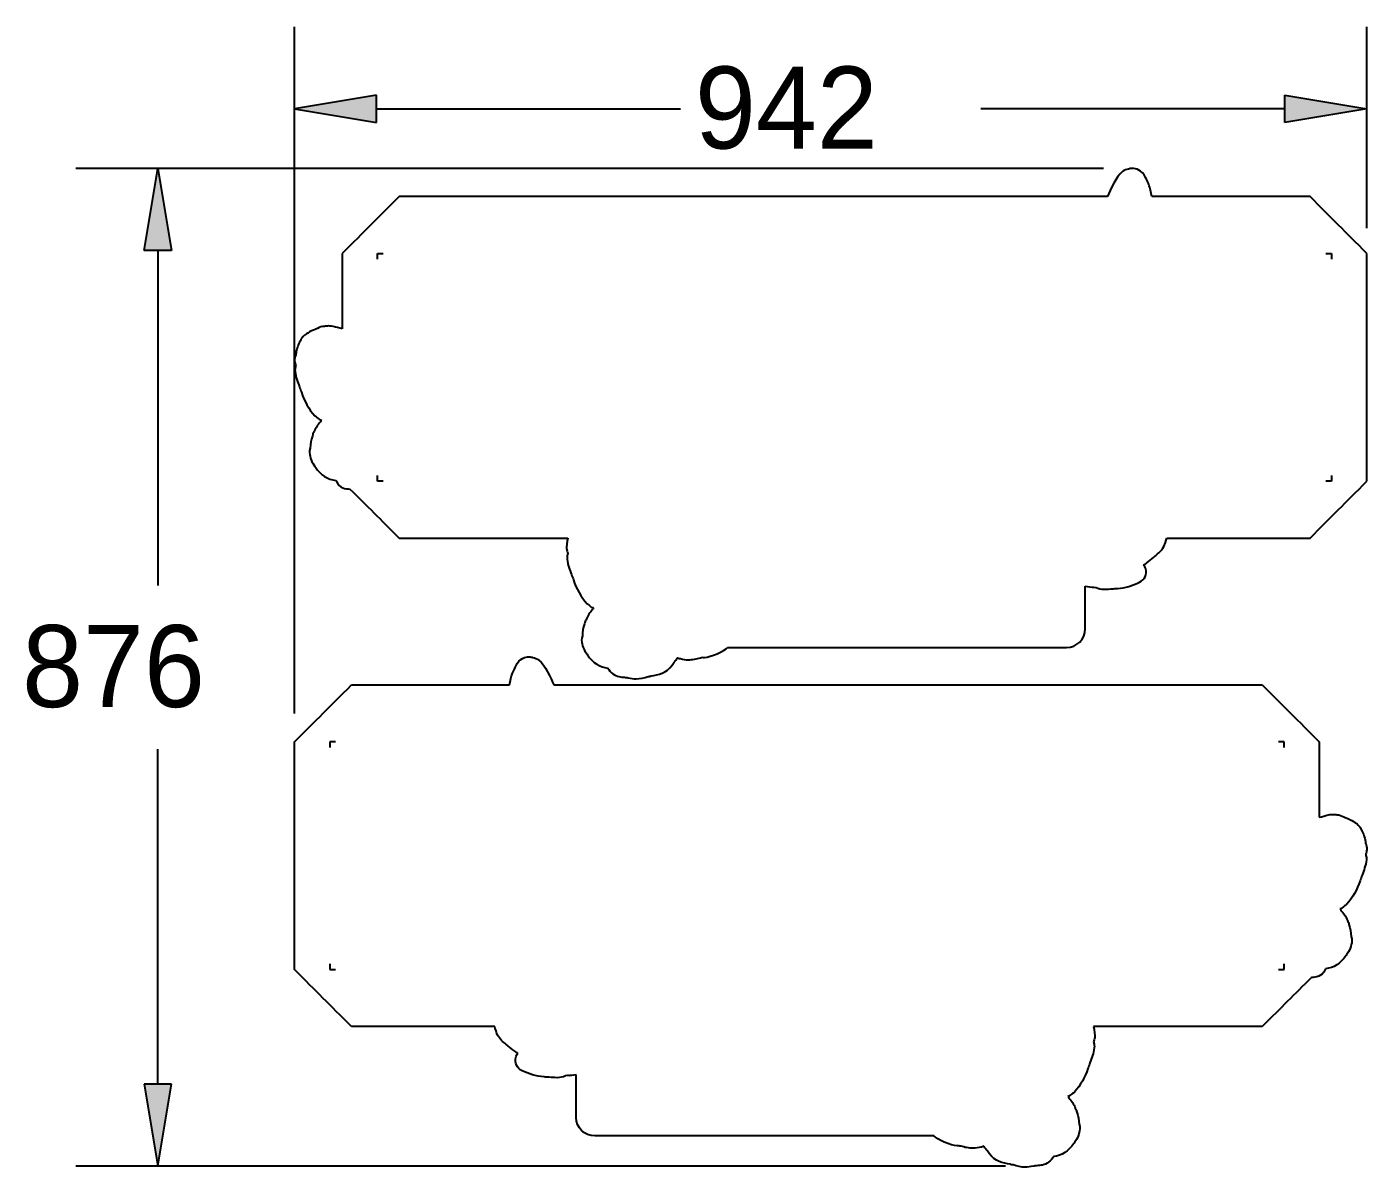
# Model space of a CAD drawing. Header units: inches. Extents: x -2212 to 1828, y -1374 to 4255.
# Drawn here: x -966 to 211, y 1191 to 2193 of the extents above; entities that cross this region are included whole.
import ezdxf

# ---------------------------------------------------------------- set-up
doc = ezdxf.new("R2010")
doc.units = ezdxf.units.IN
doc.header["$MEASUREMENT"] = 0
doc.layers.add('_U+5200_U+677F', color=7, linetype='Continuous')
doc.layers.add('_U+6807_U+5C3A', color=7, linetype='Continuous')

msp = doc.modelspace()

# ---------------------------------------------------------------- hatches: boundary and pattern name
at = {"layer": '_U+6807_U+5C3A', "lineweight": -3}
h = msp.add_hatch(color=7, dxfattribs=at)
h.dxf.hatch_style = 2
h.paths.add_polyline_path([(-658.8, 2132.5), (-730.8, 2120.5), (-658.8, 2108.5)])
h = msp.add_hatch(color=7, dxfattribs=at)
h.dxf.hatch_style = 2
h.paths.add_polyline_path([(139.1, 2132.5), (211.1, 2120.5), (139.1, 2108.5)])
h = msp.add_hatch(color=7, dxfattribs=at)
h.dxf.hatch_style = 2
h.paths.add_polyline_path([(-862.9, 1996.1), (-850.9, 2068.1), (-838.9, 1996.1)])
h = msp.add_hatch(color=7, dxfattribs=at)
h.dxf.hatch_style = 2
h.paths.add_polyline_path([(-862.9, 1263.8), (-850.9, 1191.8), (-838.9, 1263.8)])

# ---------------------------------------------------------------- linework, layer by layer
at = {"layer": '_U+5200_U+677F', "color": 7, "lineweight": -3}
for p, q in [((2.5, 2067.8), (1.7, 2067.6)), ((4.8, 2068.1), (4.8, 2068.1)), ((-16.7, 2043.4), (-638.9, 2043.4)), ((161.1, 2043.4), (22.2, 2043.4)), ((-688.9, 1993.4), (-688.9, 1927.2)), ((211.1, 1793.4), (211.1, 1993.4)), ((211.1, 1990.5), (211.1, 1990.5)), ((-719.2, 1923.4), (-720.3, 1922.7)), ((-725.1, 1918), (-725.1, 1917.9)), ((-714.7, 1809.1), (-712.9, 1806.3)), ((-712.9, 1806.3), (-712.6, 1805.8)), ((-638.9, 1743.4), (-490.6, 1743.4)), ((35.2, 1743.4), (161.1, 1743.4)), ((-28.7, 1700.3), (-26.8, 1700.1)), ((-522.2, 1638.8), (-521.4, 1638.5)), ((-475.7, 1644.2), (-473.9, 1641.4)), ((-473.9, 1641.4), (-473.6, 1640.9)), ((-680.8, 1614.4), (-542, 1614.4)), ((-503.1, 1614.4), (119.2, 1614.4)), ((-730.8, 1564.4), (-730.8, 1564.4)), ((-730.8, 1364.4), (-730.8, 1564.4)), ((169.2, 1564.4), (169.2, 1498.2)), ((199.4, 1494.4), (200.6, 1493.7)), ((205.3, 1488.9), (205.4, 1488.8)), ((194.9, 1380.1), (193.2, 1377.2)), ((193.2, 1377.2), (192.9, 1376.8)), ((-555, 1314.4), (-680.8, 1314.4)), ((119.2, 1314.4), (-29.1, 1314.4)), ((-491, 1271.3), (-492.9, 1271)), ((-44, 1215.2), (-45.8, 1212.4)), ((-45.8, 1212.4), (-46.1, 1211.9)), ((-81.4, 1191.8), (-81.4, 1191.8))]:
    msp.add_line(p, q, dxfattribs=at)
at = {"layer": '_U+5200_U+677F', "color": 1, "lineweight": -3}
for p, q in [((-658, 1993.4), (-653, 1993.4)), ((-658, 1988.4), (-658, 1993.4)), ((175.1, 1993.4), (180.1, 1993.4)), ((180.1, 1993.4), (180.1, 1988.4)), ((-658, 1793.4), (-658, 1798.4)), ((-653, 1793.4), (-658, 1793.4)), ((180.1, 1793.4), (175.1, 1793.4)), ((180.1, 1798.4), (180.1, 1793.4)), ((-699.9, 1564.4), (-699.9, 1559.4)), ((-694.9, 1564.4), (-699.9, 1564.4)), ((138.3, 1564.4), (133.3, 1564.4)), ((138.3, 1559.4), (138.3, 1564.4)), ((-699.9, 1369.4), (-699.9, 1364.4)), ((138.3, 1364.4), (138.3, 1369.4)), ((-699.9, 1364.4), (-694.9, 1364.4)), ((133.3, 1364.4), (138.3, 1364.4))]:
    msp.add_line(p, q, dxfattribs=at)
at = {"layer": '_U+5200_U+677F', "color": 7, "lineweight": -3}
for points in [[(-3.5, 2065.3), (-9.1, 2060.9), (-14.3, 2049.6), (-16.7, 2043.4)], [(1.7, 2067.6), (-0.2, 2067.3), (-1.9, 2066.6), (-3.5, 2065.3)], [(3.2, 2068), (3, 2067.9), (2.7, 2067.9), (2.5, 2067.8)], [(19.1, 2054.8), (18.3, 2056.5), (17.6, 2058.3), (16.7, 2060)], [(19.9, 2052.9), (19.7, 2053.5), (19.4, 2054.2), (19.1, 2054.8)], [(22.2, 2043.4), (21.6, 2046.8), (20.6, 2051.9), (19.9, 2052.9)], [(-638.9, 2043.4), (-658.5, 2023.9), (-669.4, 2012.9), (-688.9, 1993.4)], [(211.1, 1993.4), (191.5, 2012.9), (180.6, 2023.9), (161.1, 2043.4)], [(-720.3, 1922.7), (-722.7, 1921.4), (-724.1, 1919.4), (-725.1, 1918)], [(-712.6, 1926.7), (-714.7, 1925.9), (-717, 1925), (-719.2, 1923.4)], [(-710.6, 1927.5), (-711.2, 1927.2), (-711.9, 1927), (-712.6, 1926.7)], [(-688.9, 1927.2), (-691.2, 1927.8), (-695.2, 1928.8), (-695.6, 1928.9)], [(-726.4, 1915.4), (-727.8, 1912.3), (-729.5, 1908.8), (-729.5, 1904.4)], [(-725.6, 1917.1), (-725.8, 1916.5), (-726.1, 1916), (-726.4, 1915.4)], [(-725.1, 1917.9), (-725.3, 1917.6), (-725.4, 1917.4), (-725.6, 1917.1)], [(-729.7, 1904), (-730.2, 1902.9), (-731.1, 1901.1), (-730.7, 1898.7)], [(-730.7, 1898.7), (-730.7, 1898.7), (-730.7, 1898.6), (-730.7, 1898.6)], [(-730.7, 1898.6), (-730.5, 1897.4), (-730.2, 1896.1), (-729.7, 1894.8)], [(-729.5, 1904.4), (-729.6, 1904.3), (-729.7, 1904.1), (-729.7, 1904)], [(-729.8, 1893.8), (-730.3, 1892.5), (-730.5, 1891.1), (-730.3, 1889.7)], [(-730.3, 1889.7), (-729.8, 1884.8), (-728.1, 1880.5), (-726.5, 1876.3)], [(-729.7, 1894.8), (-729.8, 1894.5), (-729.8, 1894.1), (-729.8, 1893.8)], [(-726.5, 1876.3), (-725.9, 1874.6), (-725.3, 1873.1), (-724.8, 1871.5)], [(-724.8, 1871.5), (-722.2, 1863.6), (-718.2, 1856.6), (-712.9, 1850.7)], [(-712.9, 1850.7), (-712.2, 1850), (-711.5, 1849.6), (-711.1, 1849.3)], [(-711.1, 1849.3), (-709.8, 1848.1), (-708.4, 1847.3), (-707.1, 1846.7)], [(-713.6, 1836.6), (-714.4, 1835.6), (-714.9, 1834.3), (-715, 1833)], [(-708, 1845.5), (-710.3, 1843), (-712.4, 1840.2), (-713.6, 1836.6)], [(-707.1, 1846.7), (-707.4, 1846.4), (-707.7, 1846), (-708, 1845.5)], [(-715, 1833), (-716.3, 1829.6), (-716.9, 1826.1), (-717, 1822.5)], [(-717, 1822.5), (-718, 1819.6), (-717.7, 1817.1), (-717.1, 1815.3)], [(-717.1, 1815.3), (-716.6, 1813), (-715.9, 1810.9), (-714.7, 1809.1)], [(-712.6, 1805.8), (-712.6, 1805.7), (-712.5, 1805.7), (-712.5, 1805.6)], [(-712.5, 1805.6), (-707.7, 1798.7), (-701.7, 1794.8), (-694.5, 1794.1)], [(-694.5, 1794.1), (-694.4, 1793.8), (-694.1, 1793.4), (-693.9, 1793.1)], [(-693.9, 1793.1), (-691.6, 1787.2), (-685.7, 1786.6), (-682.1, 1786.5)], [(161.1, 1743.4), (180.6, 1762.9), (191.5, 1773.9), (211.1, 1793.4)], [(-682.1, 1786.5), (-666.6, 1771.1), (-656, 1760.5), (-638.9, 1743.4)], [(-490.6, 1743.4), (-491.5, 1740.3), (-492, 1735.2), (-491.8, 1733.8)], [(33.4, 1737.4), (33.5, 1737.6), (34.6, 1741.1), (35.2, 1743.4)], [(-491.8, 1733.8), (-491.8, 1733.8), (-491.8, 1733.8), (-491.7, 1733.7)], [(-491.7, 1733.7), (-491.6, 1732.5), (-491.2, 1731.2), (-490.7, 1729.9)], [(26.3, 1728.7), (28.8, 1730.8), (31.8, 1733.3), (33.4, 1737.4)], [(-490.9, 1728.9), (-491.4, 1727.6), (-491.5, 1726.2), (-491.4, 1724.8)], [(-491.4, 1724.8), (-490.8, 1719.9), (-489.2, 1715.6), (-487.6, 1711.4)], [(-490.7, 1729.9), (-490.8, 1729.6), (-490.9, 1729.2), (-490.9, 1728.9)], [(14.8, 1719.8), (15.9, 1720.3), (16.9, 1720.9), (17.7, 1721.7)], [(14.8, 1719.8), (14.8, 1719.8), (14.8, 1719.8), (14.8, 1719.8)], [(16.8, 1716.4), (16.4, 1717.9), (15.6, 1719), (14.8, 1719.8)], [(17.7, 1721.7), (19.9, 1723.1), (21.8, 1724.8), (23.7, 1726.5)], [(23.7, 1726.5), (24.2, 1726.9), (24.6, 1727.3), (25.1, 1727.7)], [(25.1, 1727.7), (25.5, 1728.1), (25.9, 1728.4), (26.3, 1728.7)], [(-487.6, 1711.4), (-486.9, 1709.8), (-486.3, 1708.2), (-485.8, 1706.6)], [(11.2, 1704.6), (15.7, 1706.6), (18.1, 1711.7), (16.8, 1716.4)], [(-485.8, 1706.6), (-483.2, 1698.8), (-479.2, 1691.8), (-473.9, 1685.8)], [(-36.3, 1663.7), (-36.3, 1663.7), (-36.3, 1701.1), (-36.3, 1701.1)], [(-19.4, 1698.5), (-17.1, 1698.6), (-14.8, 1698.7), (-12.5, 1698.9)], [(-12.5, 1698.9), (-11.1, 1699), (-9.6, 1699.1), (-8.1, 1699.1)], [(-8.1, 1699.1), (-0.9, 1699.5), (5.4, 1702), (11.2, 1704.6)], [(-473.9, 1685.8), (-473.3, 1685.1), (-472.6, 1684.7), (-472.1, 1684.4)], [(-472.1, 1684.4), (-470.8, 1683.2), (-469.5, 1682.4), (-468.1, 1681.8)], [(-474.6, 1671.7), (-475.4, 1670.7), (-475.9, 1669.5), (-476, 1668.2)], [(-469, 1680.6), (-471.3, 1678.1), (-473.5, 1675.3), (-474.6, 1671.7)], [(-468.1, 1681.8), (-468.5, 1681.5), (-468.8, 1681.1), (-469, 1680.6)], [(-476, 1668.2), (-477.3, 1664.7), (-478, 1661.2), (-478, 1657.6)], [(-52.7, 1647.3), (-43.7, 1647.3), (-36.3, 1654.6), (-36.3, 1663.7)], [(-478, 1657.6), (-479.1, 1654.7), (-478.7, 1652.2), (-478.1, 1650.5)], [(-478.1, 1650.5), (-477.7, 1648.1), (-476.9, 1646.1), (-475.7, 1644.2)], [(-536.5, 1631), (-533.1, 1638), (-527.8, 1639.1), (-524.9, 1639.1)], [(-524.9, 1639.1), (-524.3, 1639.1), (-523.6, 1639), (-522.9, 1638.9)], [(-522.9, 1638.9), (-522.7, 1638.9), (-522.4, 1638.8), (-522.2, 1638.8)], [(-521.4, 1638.5), (-519.6, 1638.3), (-517.9, 1637.5), (-516.2, 1636.2)], [(-473.6, 1640.9), (-473.6, 1640.9), (-473.5, 1640.8), (-473.5, 1640.8)], [(-473.5, 1640.8), (-468.7, 1633.8), (-462.7, 1630), (-455.6, 1629.2)], [(-396, 1636.2), (-395.6, 1636.6), (-395.1, 1637.2), (-394.7, 1638)], [(-394.7, 1638), (-394.6, 1638.1), (-394.6, 1638.2), (-394.5, 1638.3)], [(-394.5, 1638.3), (-393.4, 1637.7), (-392.3, 1637.6), (-391.7, 1637.6)], [(-379.4, 1637.1), (-377.6, 1637.4), (-375.9, 1637.8), (-374.3, 1638.2)], [(-374.3, 1638.2), (-373.7, 1638.4), (-373, 1638.5), (-372.4, 1638.7)], [(-350.5, 1647.3), (-350.5, 1647.3), (-52.7, 1647.3), (-52.7, 1647.3)], [(-539.7, 1623.8), (-539.4, 1624.5), (-539.1, 1625.1), (-538.8, 1625.8)], [(-538.8, 1625.8), (-538.1, 1627.5), (-537.3, 1629.2), (-536.5, 1631)], [(-516.2, 1636.2), (-510.7, 1631.9), (-505.5, 1620.5), (-503.1, 1614.4)], [(-455.6, 1629.2), (-454.7, 1627.7), (-453.5, 1625.6), (-451.2, 1624.1)], [(-417.6, 1622.5), (-411.2, 1623.2), (-404.2, 1625), (-399.1, 1631.7)], [(-399.1, 1631.7), (-398.3, 1632.9), (-397.4, 1634.1), (-396.6, 1635.2)], [(-396.6, 1635.2), (-396.4, 1635.6), (-396.2, 1635.9), (-396, 1636.2)], [(-730.8, 1564.4), (-711.3, 1583.9), (-700.3, 1594.9), (-680.8, 1614.4)], [(-542, 1614.4), (-541.4, 1617.7), (-540.3, 1622.8), (-539.7, 1623.8)], [(-451.2, 1624.1), (-447.7, 1621.6), (-444, 1621.3), (-441, 1621.1)], [(-441, 1621.1), (-439.9, 1621), (-438.8, 1620.9), (-437.8, 1620.7)], [(-420.2, 1621.8), (-419.1, 1621.8), (-418.3, 1622.1), (-417.6, 1622.5)], [(119.2, 1614.4), (138.7, 1594.9), (149.7, 1583.9), (169.2, 1564.4)], [(169.2, 1498.2), (171.5, 1498.8), (175.5, 1499.7), (175.9, 1499.9)], [(184.9, 1500.3), (185, 1500.3), (185, 1500.3), (185, 1500.3)], [(185, 1500.3), (187, 1500.3), (188.9, 1499.7), (190.8, 1498.5)], [(190.8, 1498.5), (191.5, 1498.2), (192.2, 1497.9), (192.9, 1497.7)], [(192.9, 1497.7), (194.9, 1496.9), (197.2, 1495.9), (199.4, 1494.4)], [(200.6, 1493.7), (203, 1492.4), (204.3, 1490.4), (205.3, 1488.9)], [(205.4, 1488.8), (205.6, 1488.6), (205.7, 1488.3), (205.8, 1488.1)], [(205.8, 1488.1), (206.1, 1487.5), (206.3, 1486.9), (206.6, 1486.4)], [(206.6, 1486.4), (208.1, 1483.3), (209.8, 1479.7), (209.8, 1475.4)], [(209.8, 1475.4), (209.9, 1475.2), (209.9, 1475.1), (210, 1475)], [(210, 1475), (210.5, 1473.9), (211.3, 1472), (211, 1469.7)], [(210.6, 1460.7), (210, 1455.8), (208.4, 1451.5), (206.8, 1447.3)], [(211, 1469.6), (210.8, 1468.3), (210.4, 1467.1), (210, 1465.8)], [(210, 1465.8), (210, 1465.4), (210.1, 1465.1), (210.1, 1464.7)], [(210.1, 1464.7), (210.6, 1463.4), (210.8, 1462.1), (210.6, 1460.7)], [(211, 1469.7), (211, 1469.6), (211, 1469.6), (211, 1469.6)], [(205.1, 1442.4), (202.5, 1434.6), (198.5, 1427.6), (193.1, 1421.7)], [(206.8, 1447.3), (206.2, 1445.6), (205.6, 1444), (205.1, 1442.4)], [(191.3, 1420.3), (190.1, 1419.1), (188.7, 1418.3), (187.4, 1417.7)], [(187.4, 1417.7), (187.7, 1417.3), (188, 1416.9), (188.3, 1416.5)], [(188.3, 1416.5), (190.5, 1413.9), (192.7, 1411.1), (193.9, 1407.5)], [(193.1, 1421.7), (192.5, 1421), (191.8, 1420.5), (191.3, 1420.3)], [(193.9, 1407.5), (194.7, 1406.5), (195.1, 1405.3), (195.2, 1404)], [(195.2, 1404), (196.5, 1400.6), (197.2, 1397), (197.2, 1393.5)], [(197.2, 1393.5), (198.3, 1390.5), (198, 1388.1), (197.3, 1386.3)], [(197.3, 1386.3), (196.9, 1383.9), (196.1, 1381.9), (194.9, 1380.1)], [(192.7, 1376.6), (187.9, 1369.7), (181.9, 1365.8), (174.8, 1365.1)], [(192.9, 1376.8), (192.8, 1376.7), (192.8, 1376.6), (192.7, 1376.6)], [(-680.8, 1314.4), (-700.3, 1333.9), (-711.3, 1344.9), (-730.8, 1364.4)], [(162.3, 1357.5), (146.8, 1342), (136.3, 1331.5), (119.2, 1314.4)], [(174.2, 1364), (171.9, 1358.1), (165.9, 1357.6), (162.3, 1357.5)], [(174.8, 1365.1), (174.6, 1364.7), (174.4, 1364.4), (174.2, 1364)], [(-553.1, 1308.3), (-553.2, 1308.6), (-554.3, 1312.1), (-555, 1314.4)], [(-546.1, 1299.7), (-548.5, 1301.7), (-551.6, 1304.2), (-553.1, 1308.3)], [(-29.1, 1314.4), (-28.2, 1311.2), (-27.8, 1306.2), (-28, 1304.8)], [(-544.9, 1298.7), (-545.3, 1299), (-545.7, 1299.4), (-546.1, 1299.7)], [(-543.4, 1297.4), (-543.9, 1297.8), (-544.4, 1298.3), (-544.9, 1298.7)], [(-537.4, 1292.6), (-539.7, 1294.1), (-541.6, 1295.8), (-543.4, 1297.4)], [(-28.4, 1295.8), (-28.9, 1290.9), (-30.6, 1286.6), (-32.2, 1282.4)], [(-28, 1304.7), (-28.2, 1303.4), (-28.5, 1302.2), (-29, 1300.9)], [(-29, 1300.9), (-28.9, 1300.6), (-28.9, 1300.2), (-28.9, 1299.9)], [(-28.9, 1299.9), (-28.4, 1298.6), (-28.2, 1297.2), (-28.4, 1295.8)], [(-28, 1304.8), (-28, 1304.8), (-28, 1304.7), (-28, 1304.7)], [(-530.9, 1275.5), (-535.4, 1277.6), (-537.8, 1282.6), (-536.5, 1287.3)], [(-534.6, 1290.8), (-535.7, 1291.3), (-536.6, 1291.9), (-537.4, 1292.6)], [(-536.5, 1287.3), (-536.1, 1288.8), (-535.4, 1290), (-534.5, 1290.8)], [(-534.5, 1290.8), (-534.5, 1290.8), (-534.5, 1290.8), (-534.6, 1290.8)], [(-511.6, 1270.1), (-518.8, 1270.5), (-525.1, 1272.9), (-530.9, 1275.5)], [(-483.4, 1272), (-485.7, 1271.7), (-489.5, 1271.2), (-489.9, 1271.2)], [(-483.4, 1234.6), (-483.4, 1234.6), (-483.4, 1272), (-483.4, 1272)], [(-33.9, 1277.6), (-36.5, 1269.7), (-40.5, 1262.7), (-45.8, 1256.8)], [(-32.2, 1282.4), (-32.8, 1280.7), (-33.4, 1279.2), (-33.9, 1277.6)], [(-507.2, 1269.8), (-508.7, 1269.9), (-510.2, 1270), (-511.6, 1270.1)], [(-500.3, 1269.4), (-502.6, 1269.5), (-505, 1269.7), (-507.2, 1269.8)], [(-499.8, 1269.4), (-500, 1269.4), (-500.1, 1269.4), (-500.3, 1269.4)], [(-492.9, 1271), (-495.2, 1270), (-497.5, 1269.4), (-499.8, 1269.4)], [(-489.9, 1271.2), (-490.3, 1271.2), (-490.7, 1271.3), (-491, 1271.3)], [(-47.6, 1255.4), (-48.9, 1254.2), (-50.3, 1253.4), (-51.6, 1252.8)], [(-51.6, 1252.8), (-51.3, 1252.4), (-51, 1252), (-50.7, 1251.6)], [(-50.7, 1251.6), (-48.4, 1249.1), (-46.3, 1246.3), (-45.1, 1242.7)], [(-45.8, 1256.8), (-46.5, 1256.1), (-47.2, 1255.7), (-47.6, 1255.4)], [(-45.1, 1242.7), (-44.3, 1241.7), (-43.8, 1240.4), (-43.7, 1239.1)], [(-43.7, 1239.1), (-42.5, 1235.7), (-41.8, 1232.2), (-41.7, 1228.6)], [(-467.1, 1218.3), (-476.1, 1218.3), (-483.4, 1225.6), (-483.4, 1234.6)], [(-41.7, 1228.6), (-40.7, 1225.7), (-41, 1223.2), (-41.6, 1221.4)], [(-169.2, 1218.3), (-169.2, 1218.3), (-467.1, 1218.3), (-467.1, 1218.3)], [(-149.1, 1209.5), (-153.7, 1209.5), (-167.2, 1215.4), (-169.2, 1218.3)], [(-41.6, 1221.4), (-42.1, 1219.1), (-42.9, 1217), (-44, 1215.2)], [(-147.4, 1209.6), (-148, 1209.6), (-148.5, 1209.5), (-149.1, 1209.5)], [(-145.4, 1209.2), (-146.1, 1209.3), (-146.7, 1209.5), (-147.4, 1209.6)], [(-140.4, 1208), (-142.1, 1208.3), (-143.8, 1208.8), (-145.4, 1209.2)], [(-125.2, 1209.3), (-126.4, 1208.6), (-127.5, 1208.5), (-128, 1208.5)], [(-125, 1208.9), (-125.1, 1209), (-125.2, 1209.2), (-125.2, 1209.3)], [(-123.8, 1207.2), (-124.2, 1207.5), (-124.7, 1208.1), (-125, 1208.9)], [(-123.1, 1206.2), (-123.3, 1206.5), (-123.5, 1206.8), (-123.8, 1207.2)], [(-120.6, 1202.7), (-121.5, 1203.9), (-122.3, 1205.1), (-123.1, 1206.2)], [(-102.1, 1193.4), (-108.5, 1194.2), (-115.6, 1196), (-120.6, 1202.7)], [(-46.2, 1211.7), (-51, 1204.8), (-57, 1200.9), (-64.1, 1200.2)], [(-46.1, 1211.9), (-46.2, 1211.8), (-46.2, 1211.8), (-46.2, 1211.7)], [(-99.5, 1192.8), (-100.6, 1192.8), (-101.5, 1193.1), (-102.1, 1193.4)], [(-78.7, 1192.1), (-79.9, 1192), (-81, 1191.9), (-81.9, 1191.7)], [(-68.5, 1195.1), (-72, 1192.6), (-75.7, 1192.3), (-78.7, 1192.1)], [(-64.1, 1200.2), (-65, 1198.6), (-66.3, 1196.6), (-68.5, 1195.1)]]:
    msp.add_open_spline(points, degree=3, dxfattribs=at)
for points in [[(16.7, 2060), (13.4, 2067.1), (8, 2068.1), (5.2, 2068.1), (4.5, 2068.1), (3.9, 2068.1), (3.2, 2068)], [(-704.6, 1929.3), (-704.7, 1929.3), (-704.7, 1929.3), (-704.8, 1929.3), (-706.8, 1929.3), (-708.7, 1928.7), (-710.6, 1927.5)], [(-695.6, 1928.9), (-697.4, 1929.4), (-699.2, 1929.7), (-701, 1929.7), (-702.2, 1929.7), (-703.4, 1929.6), (-704.6, 1929.3)], [(-36.3, 1701.1), (-34, 1700.8), (-30.2, 1700.3), (-29.8, 1700.3), (-29.5, 1700.3), (-29.1, 1700.3), (-28.7, 1700.3)], [(-26.8, 1700.1), (-24.6, 1699), (-22.3, 1698.5), (-20, 1698.5), (-19.8, 1698.5), (-19.6, 1698.5), (-19.4, 1698.5)], [(-391.7, 1637.6), (-389.6, 1636.9), (-387.4, 1636.5), (-385, 1636.5), (-383.3, 1636.5), (-381.4, 1636.7), (-379.4, 1637.1)], [(-372.4, 1638.7), (-371.8, 1638.6), (-371.2, 1638.6), (-370.6, 1638.6), (-366, 1638.6), (-352.6, 1644.4), (-350.5, 1647.3)], [(-437.8, 1620.7), (-435.5, 1620.1), (-433.1, 1619.8), (-430.7, 1619.8), (-427.2, 1619.8), (-423.7, 1620.5), (-420.2, 1621.8)], [(175.9, 1499.9), (177.7, 1500.4), (179.5, 1500.7), (181.3, 1500.7), (182.5, 1500.7), (183.7, 1500.6), (184.9, 1500.3)], [(-128, 1208.5), (-130.1, 1207.8), (-132.3, 1207.5), (-134.8, 1207.5), (-136.5, 1207.5), (-138.3, 1207.7), (-140.4, 1208)], [(-81.9, 1191.7), (-84.3, 1191.1), (-86.7, 1190.8), (-89, 1190.8), (-92.5, 1190.8), (-96.1, 1191.5), (-99.5, 1192.8)]]:
    msp.add_open_spline(points, degree=3, knots=[0, 0, 0, 0, 1, 1, 1, 2, 2, 2, 2], dxfattribs=at)
at = {"layer": '_U+6807_U+5C3A', "color": 7, "lineweight": -3}
for p, q in [((-730.8, 1589.4), (-730.8, 2192.5)), ((211.1, 2015.5), (211.1, 2192.5)), ((-658.8, 2120.5), (-391.9, 2120.5)), ((139.1, 2120.5), (-127.9, 2120.5)), ((211.1, 2120.5), (211.1, 2120.5)), ((-20.2, 2068.1), (-922.9, 2068.1)), ((-850.9, 1996.1), (-850.9, 1701.9)), ((-850.9, 1263.8), (-850.9, 1557.9)), ((-106.4, 1191.8), (-922.9, 1191.8)), ((-850.9, 1191.8), (-850.9, 1191.8))]:
    msp.add_line(p, q, dxfattribs=at)
at = {"layer": '_U+6807_U+5C3A', "lineweight": -3}
for p, q in [((-658.8, 2132.5), (-730.8, 2120.5)), ((-658.8, 2108.5), (-658.8, 2132.5)), ((139.1, 2132.5), (211.1, 2120.5)), ((139.1, 2108.5), (139.1, 2132.5)), ((-730.8, 2120.5), (-658.8, 2108.5)), ((211.1, 2120.5), (139.1, 2108.5)), ((-862.9, 1996.1), (-850.9, 2068.1)), ((-850.9, 2068.1), (-838.9, 1996.1)), ((-838.9, 1996.1), (-862.9, 1996.1)), ((-862.9, 1263.8), (-850.9, 1191.8)), ((-838.9, 1263.8), (-862.9, 1263.8)), ((-850.9, 1191.8), (-838.9, 1263.8))]:
    msp.add_line(p, q, dxfattribs=at)

# ---------------------------------------------------------------- texts
at = {"layer": '_U+6807_U+5C3A', "color": 7, "lineweight": -3}
for s, p in [('942', (-379.1, 2085.6)), ('876', (-970.1, 1595))]:
    msp.add_text(s, height=72, dxfattribs=at).set_placement(p)

doc.saveas('drawing.dxf')
